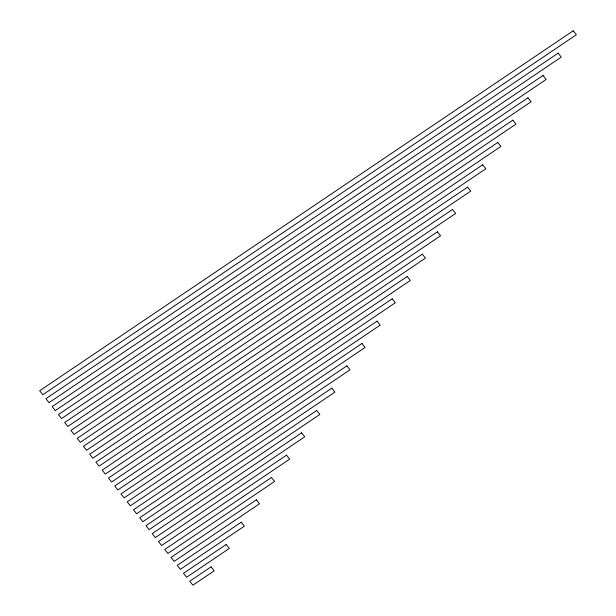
<?xml version="1.0" encoding="UTF-8"?>
<svg xmlns="http://www.w3.org/2000/svg" width="616" height="616" viewBox="0 0 616 616"><rect width="100%" height="100%" fill="white"/><g stroke="black" fill="none" stroke-linecap="round" stroke-linejoin="round"><path stroke-width="0.92" d="M573.211 30.8L39.663 390.744L42.789 394.717L576.337 34.766L573.211 30.8M558.127 53.138L45.915 398.683L49.041 402.648L561.253 57.103L558.127 53.138M543.035 75.468L52.168 406.622L55.294 410.587L546.161 79.441L543.035 75.468M527.951 97.805L58.42 414.56L61.546 418.526L531.077 101.771L527.951 97.805M512.858 120.135L64.672 422.491L67.799 426.465L515.985 124.109L512.858 120.135M497.774 142.473L70.925 430.43L74.059 434.395L500.9 146.439L497.774 142.473M482.682 164.811L77.185 438.369L80.311 442.334L485.808 168.776L482.682 164.811M467.598 187.141L83.437 446.307L86.563 450.273L470.724 191.114L467.598 187.141M452.506 209.479L89.69 454.238L92.816 458.212L455.632 213.444L452.506 209.479M437.414 231.816L95.942 462.177L99.068 466.15L440.548 235.782L437.414 231.816M422.33 254.146L102.194 470.116L105.321 474.081L425.456 258.119L422.33 254.146M407.238 276.484L108.447 478.055L111.581 482.02L410.364 280.449L407.238 276.484M392.153 298.814L114.707 485.986L117.833 489.959L395.28 302.787L392.153 298.814M377.061 321.152L120.959 493.924L124.086 497.897L380.188 325.117L377.061 321.152M361.977 343.489L127.212 501.863L130.338 505.828L365.103 347.455L361.977 343.489M346.885 365.819L133.464 509.802L136.59 513.767L350.011 369.793L346.885 365.819M331.801 388.157L139.716 517.74L142.843 521.706L334.927 392.123L331.801 388.157M316.709 410.487L145.977 525.671L149.103 529.644L319.835 414.46L316.709 410.487M301.624 432.825L152.229 533.61L155.355 537.576L304.751 436.79L301.624 432.825M286.532 455.162L158.481 541.549L161.608 545.514L289.659 459.128L286.532 455.162M271.448 477.492L164.734 549.487L167.86 553.453L274.574 481.466L271.448 477.492M256.356 499.83L170.986 557.418L174.112 561.392L259.482 503.796L256.356 499.83M241.272 522.168L177.239 565.357L180.365 569.323L244.398 526.133L241.272 522.168M226.18 544.498L183.499 573.296L186.625 577.261L229.306 548.471L226.18 544.498M211.088 566.836L189.751 581.235L192.877 585.2L214.222 570.801L211.088 566.836"/></g></svg>
